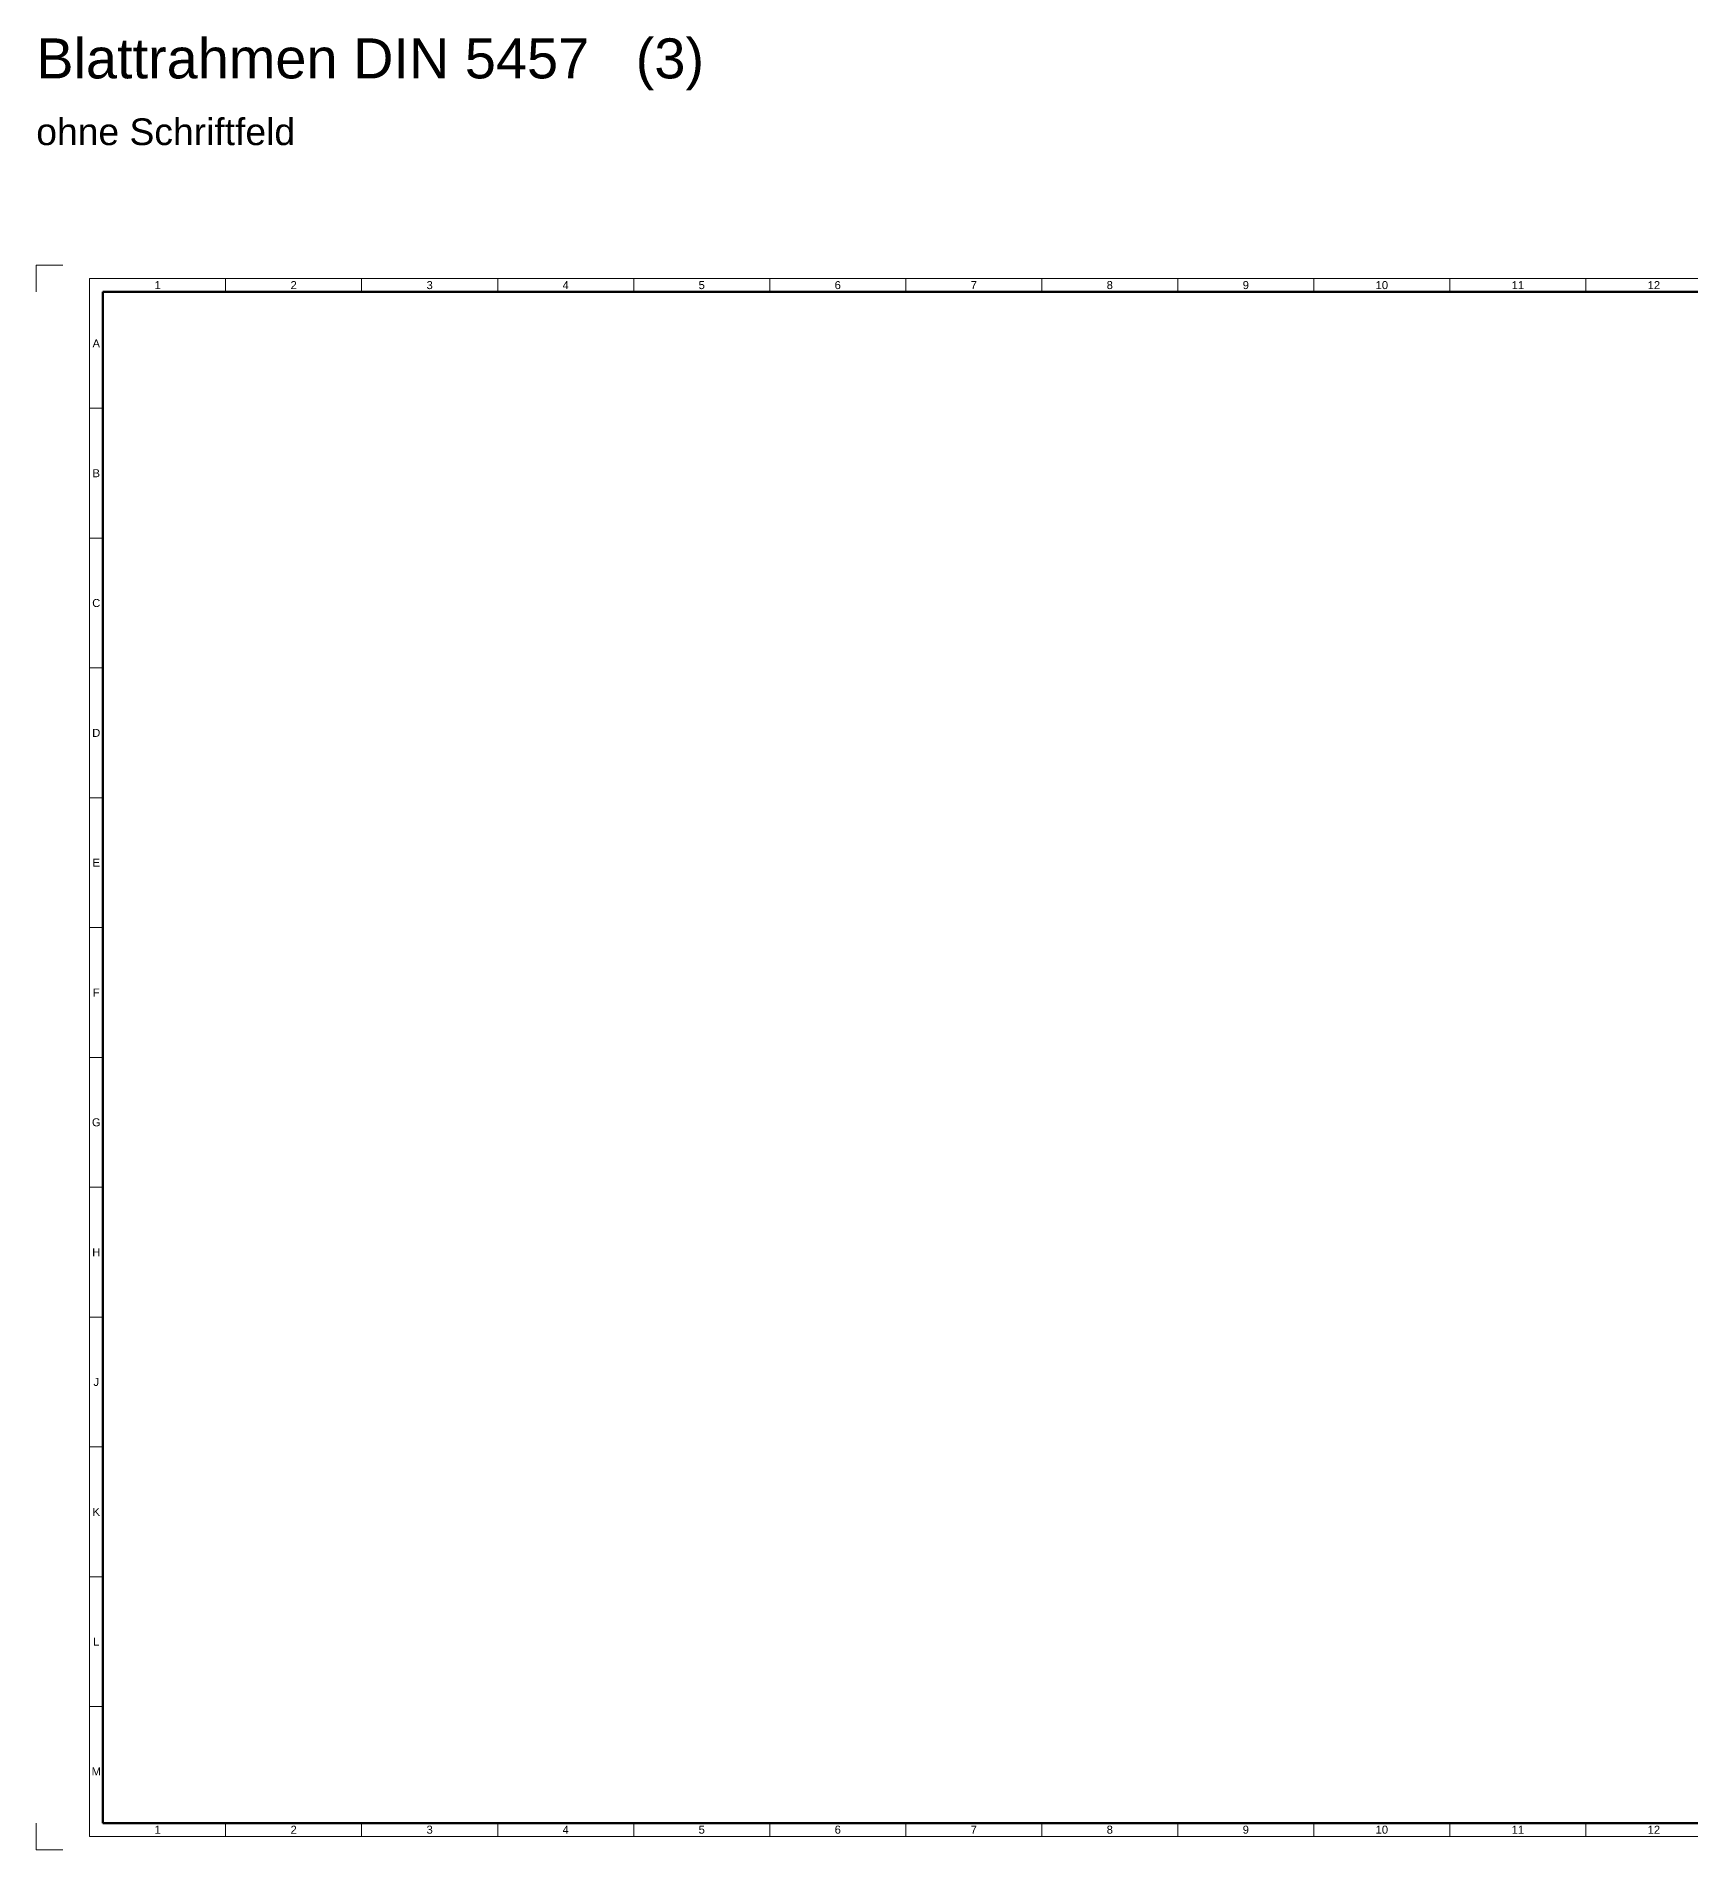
# Model space of a CAD drawing. Header units: millimetres. Extents: x 633 to 4785, y -1154 to 2521.
# Drawn here: x 2900 to 3521, y 880 to 1560 of the extents above; entities that cross this region are included whole.
import ezdxf

# ---------------------------------------------------------------- set-up
doc = ezdxf.new("R2010")
doc.units = ezdxf.units.MM
doc.header["$LTSCALE"] = 5
for name, color, linetype, lineweight, true_color in [('_Blattschnitt', 1, 'Continuous', 5, 0xff0000), ('_Legende', 7, 'Continuous', 5, 0x000000), ('_Raster_0.18mm', 94, 'Continuous', 18, 0x008000), ('_Raster_1.00mm', 5, 'Continuous', 100, 0x0000ff), ('_Raster_Einteilung', 7, 'Continuous', 18, 0x000000), ('_Raster_txt', 7, 'Continuous', 5, 0x000000)]:
    doc.layers.add(name, color=color, linetype=linetype, lineweight=lineweight, true_color=true_color)
doc.styles.add('textstyle1194', font='')
doc.styles.add('textstyle1195', font='')
doc.styles.add('textstyle1437', font='')
doc.styles.add('textstyle1438', font='')
doc.styles.add('textstyle1439', font='')
doc.styles.add('textstyle1440', font='')
doc.styles.add('textstyle1441', font='')
doc.styles.add('textstyle1442', font='')
doc.styles.add('textstyle1443', font='')
doc.styles.add('textstyle1444', font='')
doc.styles.add('textstyle1445', font='')
doc.styles.add('textstyle1446', font='')
doc.styles.add('textstyle1447', font='')
doc.styles.add('textstyle1448', font='')
doc.styles.add('textstyle1449', font='')
doc.styles.add('textstyle1450', font='')
doc.styles.add('textstyle1451', font='')
doc.styles.add('textstyle1452', font='')
doc.styles.add('textstyle1453', font='')
doc.styles.add('textstyle1458', font='')
doc.styles.add('textstyle1459', font='')
doc.styles.add('textstyle1460', font='')
doc.styles.add('textstyle1461', font='')
doc.styles.add('textstyle1462', font='')
doc.styles.add('textstyle1463', font='')
doc.styles.add('textstyle1464', font='')
doc.styles.add('textstyle1465', font='')
doc.styles.add('textstyle1466', font='')
doc.styles.add('textstyle1467', font='')
doc.styles.add('textstyle1468', font='')
doc.styles.add('textstyle1469', font='')
doc.styles.add('textstyle1553', font='')
doc.styles.add('textstyle1554', font='')
doc.styles.add('textstyle1555', font='')
doc.styles.add('textstyle1556', font='')
doc.styles.add('textstyle1557', font='')
doc.styles.add('textstyle1558', font='')
doc.styles.add('textstyle1559', font='')
doc.styles.get('textstyle1194').set_extended_font_data('Arial')
doc.styles.get('textstyle1195').set_extended_font_data('Arial')
doc.styles.get('textstyle1437').set_extended_font_data('Arial')
doc.styles.get('textstyle1438').set_extended_font_data('Arial')
doc.styles.get('textstyle1439').set_extended_font_data('Arial')
doc.styles.get('textstyle1440').set_extended_font_data('Arial')
doc.styles.get('textstyle1441').set_extended_font_data('Arial')
doc.styles.get('textstyle1442').set_extended_font_data('Arial')
doc.styles.get('textstyle1443').set_extended_font_data('Arial')
doc.styles.get('textstyle1444').set_extended_font_data('Arial')
doc.styles.get('textstyle1445').set_extended_font_data('Arial')
doc.styles.get('textstyle1446').set_extended_font_data('Arial')
doc.styles.get('textstyle1447').set_extended_font_data('Arial')
doc.styles.get('textstyle1448').set_extended_font_data('Arial')
doc.styles.get('textstyle1449').set_extended_font_data('Arial')
doc.styles.get('textstyle1450').set_extended_font_data('Arial')
doc.styles.get('textstyle1451').set_extended_font_data('Arial')
doc.styles.get('textstyle1452').set_extended_font_data('Arial')
doc.styles.get('textstyle1453').set_extended_font_data('Arial')
doc.styles.get('textstyle1458').set_extended_font_data('Arial')
doc.styles.get('textstyle1459').set_extended_font_data('Arial')
doc.styles.get('textstyle1460').set_extended_font_data('Arial')
doc.styles.get('textstyle1461').set_extended_font_data('Arial')
doc.styles.get('textstyle1462').set_extended_font_data('Arial')
doc.styles.get('textstyle1463').set_extended_font_data('Arial')
doc.styles.get('textstyle1464').set_extended_font_data('Arial')
doc.styles.get('textstyle1465').set_extended_font_data('Arial')
doc.styles.get('textstyle1466').set_extended_font_data('Arial')
doc.styles.get('textstyle1467').set_extended_font_data('Arial')
doc.styles.get('textstyle1468').set_extended_font_data('Arial')
doc.styles.get('textstyle1469').set_extended_font_data('Arial')
doc.styles.get('textstyle1553').set_extended_font_data('Arial')
doc.styles.get('textstyle1554').set_extended_font_data('Arial')
doc.styles.get('textstyle1555').set_extended_font_data('Arial')
doc.styles.get('textstyle1556').set_extended_font_data('Arial')
doc.styles.get('textstyle1557').set_extended_font_data('Arial')
doc.styles.get('textstyle1558').set_extended_font_data('Arial')
doc.styles.get('textstyle1559').set_extended_font_data('Arial')

msp = doc.modelspace()

# ---------------------------------------------------------------- linework, layer by layer
at = {"layer": '_Blattschnitt'}
for p, q in [((2900.38, 1474.29), (2910.38, 1474.29)), ((2900.38, 1474.29), (2900.38, 1464.29)), ((2900.38, 880.29), (2900.38, 890.29)), ((2900.38, 880.29), (2910.38, 880.29))]:
    msp.add_line(p, q, dxfattribs=at)
at = {"layer": '_Raster_0.18mm'}
for p, q in [((3736.38, 1469.29), (2920.38, 1469.29)), ((2920.38, 1469.29), (2920.38, 885.29)), ((2920.38, 885.29), (3736.38, 885.29))]:
    msp.add_line(p, q, dxfattribs=at)
at = {"layer": '_Raster_1.00mm'}
for p, q in [((3731.38, 1464.29), (2925.38, 1464.29)), ((2925.38, 1464.29), (2925.38, 890.29)), ((2925.38, 890.29), (3731.38, 890.29))]:
    msp.add_line(p, q, dxfattribs=at)
at = {"layer": '_Raster_Einteilung'}
for p, q in [((2971.38, 1469.29), (2971.38, 1464.29)), ((3022.38, 1469.29), (3022.38, 1464.29)), ((3073.38, 1469.29), (3073.38, 1464.29)), ((3124.38, 1469.29), (3124.38, 1464.29)), ((3175.38, 1469.29), (3175.38, 1464.29)), ((3226.38, 1469.29), (3226.38, 1464.29)), ((3277.38, 1469.29), (3277.38, 1464.29)), ((3328.38, 1469.29), (3328.38, 1464.29)), ((3379.38, 1469.29), (3379.38, 1464.29)), ((3430.38, 1469.29), (3430.38, 1464.29)), ((3481.38, 1469.29), (3481.38, 1464.29)), ((2920.38, 1420.62), (2925.38, 1420.62)), ((2920.38, 1371.95), (2925.38, 1371.95)), ((2920.38, 1323.29), (2925.38, 1323.29)), ((2920.38, 1274.62), (2925.38, 1274.62)), ((2920.38, 1225.95), (2925.38, 1225.95)), ((2920.38, 1177.29), (2925.38, 1177.29)), ((2920.38, 1128.62), (2925.38, 1128.62)), ((2920.38, 1079.95), (2925.38, 1079.95)), ((2920.38, 1031.29), (2925.38, 1031.29)), ((2920.38, 982.62), (2925.38, 982.62)), ((2920.38, 933.95), (2925.38, 933.95)), ((2971.38, 890.29), (2971.38, 885.29)), ((3022.38, 890.29), (3022.38, 885.29)), ((3073.38, 890.29), (3073.38, 885.29)), ((3124.38, 890.29), (3124.38, 885.29)), ((3175.38, 890.29), (3175.38, 885.29)), ((3226.38, 890.29), (3226.38, 885.29)), ((3277.38, 890.29), (3277.38, 885.29)), ((3328.38, 890.29), (3328.38, 885.29)), ((3379.38, 890.29), (3379.38, 885.29)), ((3430.38, 890.29), (3430.38, 885.29)), ((3481.38, 890.29), (3481.38, 885.29))]:
    msp.add_line(p, q, dxfattribs=at)

# ---------------------------------------------------------------- texts
at = {"layer": '_Legende', "attachment_point": 1}
for s, insert, char_height, style in [('Blattrahmen DIN 5457   (3)', (2900.38, 1559.29), 15, 'textstyle1195'), ('ohne Schriftfeld', (2900.38, 1529.29), 10, 'textstyle1194')]:
    msp.add_mtext(s, dxfattribs=dict(at, insert=insert, char_height=char_height, style=style))
at = {"layer": '_Raster_txt', "char_height": 3, "attachment_point": 5}
for s, insert, style in [('1', (2945.88, 1466.79), 'textstyle1458'), ('2', (2996.88, 1466.79), 'textstyle1459'), ('3', (3047.88, 1466.79), 'textstyle1460'), ('4', (3098.88, 1466.79), 'textstyle1461'), ('5', (3149.88, 1466.79), 'textstyle1462'), ('6', (3200.88, 1466.79), 'textstyle1463'), ('7', (3251.88, 1466.79), 'textstyle1464'), ('8', (3302.88, 1466.79), 'textstyle1465'), ('9', (3353.88, 1466.79), 'textstyle1466'), ('10', (3404.88, 1466.79), 'textstyle1467'), ('11', (3455.88, 1466.79), 'textstyle1468'), ('12', (3506.88, 1466.79), 'textstyle1469'), ('A', (2922.88, 1444.95), 'textstyle1442'), ('B', (2922.88, 1396.29), 'textstyle1441'), ('C', (2922.88, 1347.62), 'textstyle1440'), ('D', (2922.88, 1298.95), 'textstyle1439'), ('E', (2922.88, 1250.29), 'textstyle1438'), ('F', (2922.88, 1201.62), 'textstyle1437'), ('G', (2922.88, 1152.95), 'textstyle1559'), ('H', (2922.88, 1104.29), 'textstyle1558'), ('J', (2922.88, 1055.62), 'textstyle1557'), ('K', (2922.88, 1006.95), 'textstyle1556'), ('L', (2922.88, 958.29), 'textstyle1555'), ('M', (2922.88, 909.62), 'textstyle1554'), ('1', (2945.88, 887.79), 'textstyle1553'), ('2', (2996.88, 887.79), 'textstyle1443'), ('3', (3047.88, 887.79), 'textstyle1444'), ('4', (3098.88, 887.79), 'textstyle1445'), ('5', (3149.88, 887.79), 'textstyle1446'), ('6', (3200.88, 887.79), 'textstyle1447'), ('7', (3251.88, 887.79), 'textstyle1448'), ('8', (3302.88, 887.79), 'textstyle1449'), ('9', (3353.88, 887.79), 'textstyle1450'), ('10', (3404.88, 887.79), 'textstyle1451'), ('11', (3455.88, 887.79), 'textstyle1452'), ('12', (3506.88, 887.79), 'textstyle1453')]:
    msp.add_mtext(s, dxfattribs=dict(at, insert=insert, style=style))

doc.saveas('drawing.dxf')
